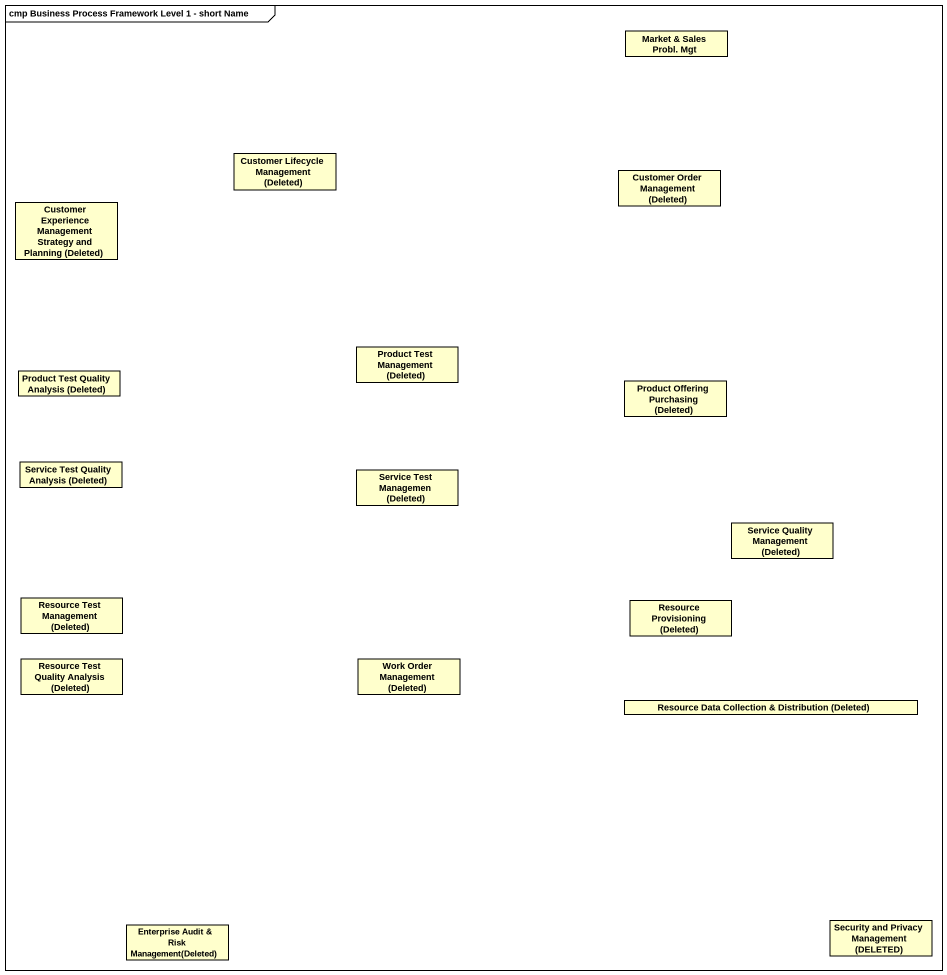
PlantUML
@startuml
mainframe cmp Business Process Framework Level 1 - short Name
hide circle
hide empty members
class "Market & Sales Probl. Mgt" as Market_Sales_Probl_Mgt
class "Customer Lifecycle Management (Deleted)" as Customer_Lifecycle
class "Customer Order Management (Deleted)" as Customer_Order_Management
class "Customer Experience Management Strategy and Planning (Deleted)" as Customer_Experience
class "Product Test Quality Analysis (Deleted)" as Product_Test_Quality
class "Product Test Management (Deleted)" as Product_Test_Management
class "Product Offering Purchasing (Deleted)" as Product_Offering_Purchasing
class "Service Test Quality Analysis (Deleted)" as Service_Test_Quality
class "Service Test Managemen (Deleted)" as Service_Test_Managemen
class "Service Quality Management (Deleted)" as Service_Quality_Management
class "Resource Test Management (Deleted)" as Resource_Test_Management
class "Resource Provisioning (Deleted)" as Resource_Provisioning
class "Resource Test Quality Analysis (Deleted)" as Resource_Test_Quality
class "Work Order Management (Deleted)" as Work_Order_Management
class "Resource Data Collection & Distribution (Deleted)" as Resource_Data_Collection
class "Enterprise Audit & Risk Management(Deleted)" as Enterprise_Audit_Risk
class "Security and Privacy Management (DELETED)" as Security_and_Privacy
@enduml
